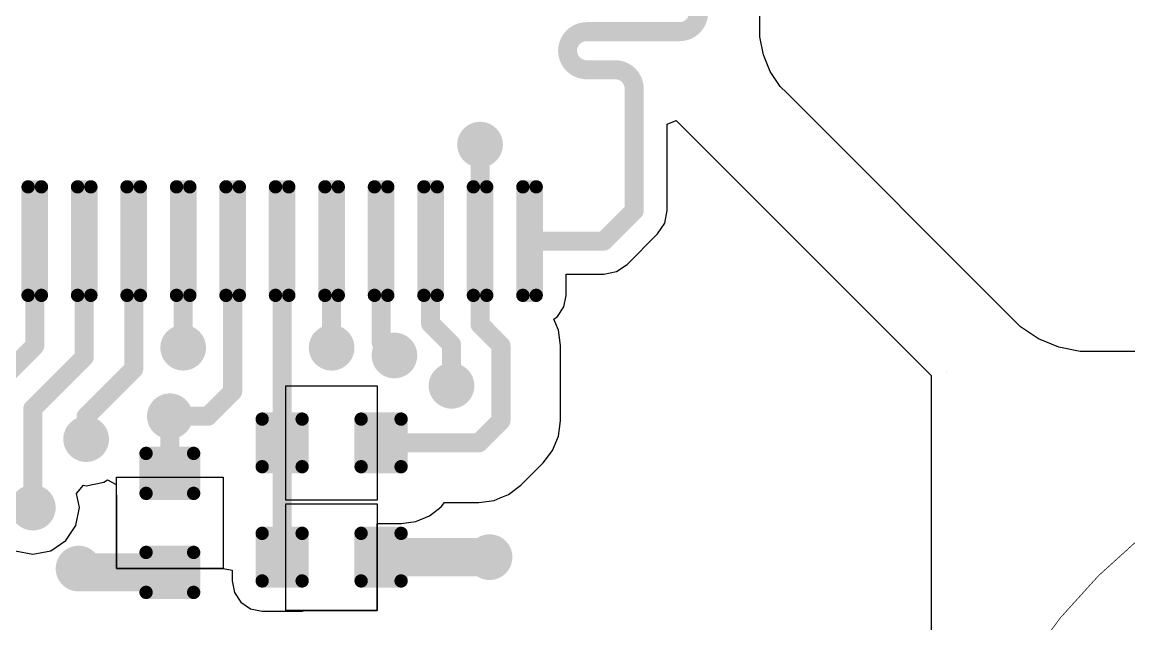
# Model space of a CAD drawing. Header units: millimetres. Extents: x 194 to 375, y 175 to 317.
# Drawn here: x 234.56 to 249.1, y 258.67 to 266.57 of the extents above; entities that cross this region are included whole.
import ezdxf

# ---------------------------------------------------------------- set-up
doc = ezdxf.new("R2010")
doc.units = ezdxf.units.MM
doc.layers.add('Mechanical20', color=56, linetype='Continuous')
doc.layers.add('TopLayer', color=1, linetype='Continuous')

# ---------------------------------------------------------------- blocks, each defined once
blk = doc.blocks.new('C_1608S_89')
at = {"layer": 'TopLayer'}
for p, q in [((-0.5999987999999999, -0.7000011399999999), (-0.5999987999999999, 0.7000011399999999)), ((-0.5999987999999999, 0.7000011399999999), (0.5999987999999999, 0.7000011399999999)), ((0.5999987999999999, 0.7000011399999999), (0.5999987999999999, -0.7000011399999999)), ((0.5999987999999999, -0.7000011399999999), (-0.5999987999999999, -0.7000011399999999))]:
    blk.add_line(p, q, dxfattribs=at)
at = {"layer": 'TopLayer', "const_width": 0.08750045999999999}
for points in [[(-0.9562337999999999, 0.31249874, 1), (-0.8687358799999999, 0.31249874, 1)], [(-0.43123612, 0.31249874, 1), (-0.3437382, 0.31249874, 1)], [(0.3437382, 0.31249874, 1), (0.43123612, 0.31249874, 1)], [(0.8687358799999999, 0.31249874, 1), (0.9562337999999999, 0.31249874, 1)], [(-0.9562337999999999, -0.31249874, 1), (-0.8687358799999999, -0.31249874, 1)], [(-0.43123612, -0.31249874, 1), (-0.3437382, -0.31249874, 1)], [(0.3437382, -0.31249874, 1), (0.43123612, -0.31249874, 1)], [(0.8687358799999999, -0.31249874, 1), (0.9562337999999999, -0.31249874, 1)]]:
    blk.add_lwpolyline(points, format="xyb", close=True, dxfattribs=at)
at = {"layer": 'TopLayer'}
for points in [[(-0.2999867, -0.31249874), (-0.2999867, 0.31249874), (-0.9999853, -0.31249874), (-0.9999853, 0.31249874)], [(-0.38748716, -0.3999992), (-0.38748716, 0.3999992), (-0.91248484, -0.3999992), (-0.91248484, 0.3999992)], [(0.9999853, -0.31249874), (0.9999853, 0.31249874), (0.2999867, -0.31249874), (0.2999867, 0.31249874)], [(0.91248484, -0.3999992), (0.91248484, 0.3999992), (0.38748716, -0.3999992), (0.38748716, 0.3999992)]]:
    blk.add_solid(points, dxfattribs=at)
blk = doc.blocks.new('TSSOP_28_124')
at = {"layer": 'TopLayer', "const_width": 0.08749791999999999}
for points in [[(-4.35624986, 4.0125015, 1), (-4.26875194, 4.0125015, 1)], [(-4.18124894, 4.0125015, 1), (-4.09375102, 4.0125015, 1)], [(-3.70624862, 4.0125015, 1), (-3.6187507, 4.0125015, 1)], [(-3.5312477, 4.0125015, 1), (-3.44374978, 4.0125015, 1)], [(-3.05624992, 4.0125015, 1), (-2.968752, 4.0125015, 1)], [(-2.881249, 4.0125015, 1), (-2.79375108, 4.0125015, 1)], [(-2.40624868, 4.0125015, 1), (-2.31875076, 4.0125015, 1)], [(-2.23124776, 4.0125015, 1), (-2.14374984, 4.0125015, 1)], [(-1.75624998, 4.0125015, 1), (-1.66875206, 4.0125015, 1)], [(-1.58124906, 4.0125015, 1), (-1.49375114, 4.0125015, 1)], [(-1.10624874, 4.0125015, 1), (-1.01875082, 4.0125015, 1)], [(-0.93124782, 4.0125015, 1), (-0.8437498999999999, 4.0125015, 1)], [(-0.45625004, 4.0125015, 1), (-0.36875212, 4.0125015, 1)], [(-0.28124912, 4.0125015, 1), (-0.1937512, 4.0125015, 1)], [(0.1937512, 4.0125015, 1), (0.28124912, 4.0125015, 1)], [(0.36875212, 4.0125015, 1), (0.45625004, 4.0125015, 1)], [(0.8437498999999999, 4.0125015, 1), (0.93124782, 4.0125015, 1)], [(1.01875082, 4.0125015, 1), (1.10624874, 4.0125015, 1)], [(1.49375114, 4.0125015, 1), (1.58124906, 4.0125015, 1)], [(1.66875206, 4.0125015, 1), (1.75624998, 4.0125015, 1)], [(2.14374984, 4.0125015, 1), (2.23124776, 4.0125015, 1)], [(2.31875076, 4.0125015, 1), (2.40624868, 4.0125015, 1)], [(2.79375108, 4.0125015, 1), (2.881249, 4.0125015, 1)], [(2.968752, 4.0125015, 1), (3.05624992, 4.0125015, 1)], [(3.44374978, 4.0125015, 1), (3.5312477, 4.0125015, 1)], [(3.6187507, 4.0125015, 1), (3.70624862, 4.0125015, 1)], [(4.09375102, 4.0125015, 1), (4.18124894, 4.0125015, 1)], [(4.26875194, 4.0125015, 1), (4.35624986, 4.0125015, 1)], [(-4.35624986, 2.58750054, 1), (-4.26875194, 2.58750054, 1)], [(-4.18124894, 2.58750054, 1), (-4.09375102, 2.58750054, 1)], [(-3.70624862, 2.58750054, 1), (-3.6187507, 2.58750054, 1)], [(-3.5312477, 2.58750054, 1), (-3.44374978, 2.58750054, 1)], [(-3.05624992, 2.58750054, 1), (-2.968752, 2.58750054, 1)], [(-2.881249, 2.58750054, 1), (-2.79375108, 2.58750054, 1)], [(-2.40624868, 2.58750054, 1), (-2.31875076, 2.58750054, 1)], [(-2.23124776, 2.58750054, 1), (-2.14374984, 2.58750054, 1)], [(-1.75624998, 2.58750054, 1), (-1.66875206, 2.58750054, 1)], [(-1.58124906, 2.58750054, 1), (-1.49375114, 2.58750054, 1)], [(-1.10624874, 2.58750054, 1), (-1.01875082, 2.58750054, 1)], [(-0.93124782, 2.58750054, 1), (-0.8437498999999999, 2.58750054, 1)], [(-0.45625004, 2.58750054, 1), (-0.36875212, 2.58750054, 1)], [(-0.28124912, 2.58750054, 1), (-0.1937512, 2.58750054, 1)], [(0.1937512, 2.58750054, 1), (0.28124912, 2.58750054, 1)], [(0.36875212, 2.58750054, 1), (0.45625004, 2.58750054, 1)], [(0.8437498999999999, 2.58750054, 1), (0.93124782, 2.58750054, 1)], [(1.01875082, 2.58750054, 1), (1.10624874, 2.58750054, 1)], [(1.49375114, 2.58750054, 1), (1.58124906, 2.58750054, 1)], [(1.66875206, 2.58750054, 1), (1.75624998, 2.58750054, 1)], [(2.14374984, 2.58750054, 1), (2.23124776, 2.58750054, 1)], [(2.31875076, 2.58750054, 1), (2.40624868, 2.58750054, 1)], [(2.79375108, 2.58750054, 1), (2.881249, 2.58750054, 1)], [(2.968752, 2.58750054, 1), (3.05624992, 2.58750054, 1)], [(3.44374978, 2.58750054, 1), (3.5312477, 2.58750054, 1)], [(3.6187507, 2.58750054, 1), (3.70624862, 2.58750054, 1)], [(4.09375102, 2.58750054, 1), (4.18124894, 2.58750054, 1)], [(4.26875194, 2.58750054, 1), (4.35624986, 2.58750054, 1)], [(-4.35624986, -2.58750054, 1), (-4.26875194, -2.58750054, 1)], [(-4.18124894, -2.58750054, 1), (-4.09375102, -2.58750054, 1)], [(-3.70624862, -2.58750054, 1), (-3.6187507, -2.58750054, 1)], [(-3.5312477, -2.58750054, 1), (-3.44374978, -2.58750054, 1)], [(-3.05624992, -2.58750054, 1), (-2.968752, -2.58750054, 1)], [(-2.881249, -2.58750054, 1), (-2.79375108, -2.58750054, 1)], [(-2.40624868, -2.58750054, 1), (-2.31875076, -2.58750054, 1)], [(-2.23124776, -2.58750054, 1), (-2.14374984, -2.58750054, 1)], [(-1.75624998, -2.58750054, 1), (-1.66875206, -2.58750054, 1)], [(-1.58124906, -2.58750054, 1), (-1.49375114, -2.58750054, 1)], [(-1.10624874, -2.58750054, 1), (-1.01875082, -2.58750054, 1)], [(-0.93124782, -2.58750054, 1), (-0.8437498999999999, -2.58750054, 1)], [(-0.45625004, -2.58750054, 1), (-0.36875212, -2.58750054, 1)], [(-0.28124912, -2.58750054, 1), (-0.1937512, -2.58750054, 1)], [(0.1937512, -2.58750054, 1), (0.28124912, -2.58750054, 1)], [(0.36875212, -2.58750054, 1), (0.45625004, -2.58750054, 1)], [(0.8437498999999999, -2.58750054, 1), (0.93124782, -2.58750054, 1)], [(1.01875082, -2.58750054, 1), (1.10624874, -2.58750054, 1)], [(1.49375114, -2.58750054, 1), (1.58124906, -2.58750054, 1)], [(1.66875206, -2.58750054, 1), (1.75624998, -2.58750054, 1)], [(2.14374984, -2.58750054, 1), (2.23124776, -2.58750054, 1)], [(2.31875076, -2.58750054, 1), (2.40624868, -2.58750054, 1)], [(2.79375108, -2.58750054, 1), (2.881249, -2.58750054, 1)], [(2.968752, -2.58750054, 1), (3.05624992, -2.58750054, 1)], [(3.44374978, -2.58750054, 1), (3.5312477, -2.58750054, 1)], [(3.6187507, -2.58750054, 1), (3.70624862, -2.58750054, 1)], [(4.09375102, -2.58750054, 1), (4.18124894, -2.58750054, 1)], [(4.26875194, -2.58750054, 1), (4.35624986, -2.58750054, 1)], [(-4.35624986, -4.0125015, 1), (-4.26875194, -4.0125015, 1)], [(-4.18124894, -4.0125015, 1), (-4.09375102, -4.0125015, 1)], [(-3.70624862, -4.0125015, 1), (-3.6187507, -4.0125015, 1)], [(-3.5312477, -4.0125015, 1), (-3.44374978, -4.0125015, 1)], [(-3.05624992, -4.0125015, 1), (-2.968752, -4.0125015, 1)], [(-2.881249, -4.0125015, 1), (-2.79375108, -4.0125015, 1)], [(-2.40624868, -4.0125015, 1), (-2.31875076, -4.0125015, 1)], [(-2.23124776, -4.0125015, 1), (-2.14374984, -4.0125015, 1)], [(-1.75624998, -4.0125015, 1), (-1.66875206, -4.0125015, 1)], [(-1.58124906, -4.0125015, 1), (-1.49375114, -4.0125015, 1)], [(-1.10624874, -4.0125015, 1), (-1.01875082, -4.0125015, 1)], [(-0.93124782, -4.0125015, 1), (-0.8437498999999999, -4.0125015, 1)], [(-0.45625004, -4.0125015, 1), (-0.36875212, -4.0125015, 1)], [(-0.28124912, -4.0125015, 1), (-0.1937512, -4.0125015, 1)], [(0.1937512, -4.0125015, 1), (0.28124912, -4.0125015, 1)], [(0.36875212, -4.0125015, 1), (0.45625004, -4.0125015, 1)], [(0.8437498999999999, -4.0125015, 1), (0.93124782, -4.0125015, 1)], [(1.01875082, -4.0125015, 1), (1.10624874, -4.0125015, 1)], [(1.49375114, -4.0125015, 1), (1.58124906, -4.0125015, 1)], [(1.66875206, -4.0125015, 1), (1.75624998, -4.0125015, 1)], [(2.14374984, -4.0125015, 1), (2.23124776, -4.0125015, 1)], [(2.31875076, -4.0125015, 1), (2.40624868, -4.0125015, 1)], [(2.79375108, -4.0125015, 1), (2.881249, -4.0125015, 1)], [(2.968752, -4.0125015, 1), (3.05624992, -4.0125015, 1)], [(3.44374978, -4.0125015, 1), (3.5312477, -4.0125015, 1)], [(3.6187507, -4.0125015, 1), (3.70624862, -4.0125015, 1)], [(4.09375102, -4.0125015, 1), (4.18124894, -4.0125015, 1)], [(4.26875194, -4.0125015, 1), (4.35624986, -4.0125015, 1)]]:
    blk.add_lwpolyline(points, format="xyb", close=True, dxfattribs=at)
at = {"layer": 'TopLayer'}
for points in [[(-4.3125009, 2.50000262), (-4.137499979999999, 2.50000262), (-4.3125009, 4.09999942), (-4.137499979999999, 4.09999942)], [(-3.66249966, 2.50000262), (-3.48749874, 2.50000262), (-3.66249966, 4.09999942), (-3.48749874, 4.09999942)], [(-3.01250096, 2.50000262), (-2.83750004, 2.50000262), (-3.01250096, 4.09999942), (-2.83750004, 4.09999942)], [(-2.36249972, 2.50000262), (-2.1874988, 2.50000262), (-2.36249972, 4.09999942), (-2.1874988, 4.09999942)], [(-1.71250102, 2.50000262), (-1.5375001, 2.50000262), (-1.71250102, 4.09999942), (-1.5375001, 4.09999942)], [(-1.06249978, 2.50000262), (-0.88749886, 2.50000262), (-1.06249978, 4.09999942), (-0.88749886, 4.09999942)], [(-0.41250108, 2.50000262), (-0.23750016, 2.50000262), (-0.41250108, 4.09999942), (-0.23750016, 4.09999942)], [(0.23750016, 2.50000262), (0.41250108, 2.50000262), (0.23750016, 4.09999942), (0.41250108, 4.09999942)], [(0.88749886, 2.50000262), (1.06249978, 2.50000262), (0.88749886, 4.09999942), (1.06249978, 4.09999942)], [(1.5375001, 2.50000262), (1.71250102, 2.50000262), (1.5375001, 4.09999942), (1.71250102, 4.09999942)], [(2.1874988, 2.50000262), (2.36249972, 2.50000262), (2.1874988, 4.09999942), (2.36249972, 4.09999942)], [(2.83750004, 2.50000262), (3.01250096, 2.50000262), (2.83750004, 4.09999942), (3.01250096, 4.09999942)], [(3.48749874, 2.50000262), (3.66249966, 2.50000262), (3.48749874, 4.09999942), (3.66249966, 4.09999942)], [(4.137499979999999, 2.50000262), (4.3125009, 2.50000262), (4.137499979999999, 4.09999942), (4.3125009, 4.09999942)], [(-4.39999882, 2.58750054), (-4.05000206, 2.58750054), (-4.39999882, 4.0125015), (-4.05000206, 4.0125015)], [(-3.74999758, 2.58750054), (-3.40000082, 2.58750054), (-3.74999758, 4.0125015), (-3.40000082, 4.0125015)], [(-3.09999888, 2.58750054), (-2.75000212, 2.58750054), (-3.09999888, 4.0125015), (-2.75000212, 4.0125015)], [(-2.44999764, 2.58750054), (-2.10000088, 2.58750054), (-2.44999764, 4.0125015), (-2.10000088, 4.0125015)], [(-1.79999894, 2.58750054), (-1.45000218, 2.58750054), (-1.79999894, 4.0125015), (-1.45000218, 4.0125015)], [(-1.1499977, 2.58750054), (-0.80000094, 2.58750054), (-1.1499977, 4.0125015), (-0.80000094, 4.0125015)], [(-0.499999, 2.58750054), (-0.15000224, 2.58750054), (-0.499999, 4.0125015), (-0.15000224, 4.0125015)], [(0.15000224, 2.58750054), (0.499999, 2.58750054), (0.15000224, 4.0125015), (0.499999, 4.0125015)], [(0.80000094, 2.58750054), (1.1499977, 2.58750054), (0.80000094, 4.0125015), (1.1499977, 4.0125015)], [(1.45000218, 2.58750054), (1.79999894, 2.58750054), (1.45000218, 4.0125015), (1.79999894, 4.0125015)], [(2.10000088, 2.58750054), (2.44999764, 2.58750054), (2.10000088, 4.0125015), (2.44999764, 4.0125015)], [(2.75000212, 2.58750054), (3.09999888, 2.58750054), (2.75000212, 4.0125015), (3.09999888, 4.0125015)], [(3.40000082, 2.58750054), (3.74999758, 2.58750054), (3.40000082, 4.0125015), (3.74999758, 4.0125015)], [(4.05000206, 2.58750054), (4.39999882, 2.58750054), (4.05000206, 4.0125015), (4.39999882, 4.0125015)], [(-4.39999882, -4.0125015), (-4.05000206, -4.0125015), (-4.39999882, -2.58750054), (-4.05000206, -2.58750054)], [(-4.3125009, -4.09999942), (-4.137499979999999, -4.09999942), (-4.3125009, -2.50000262), (-4.137499979999999, -2.50000262)], [(-3.74999758, -4.0125015), (-3.40000082, -4.0125015), (-3.74999758, -2.58750054), (-3.40000082, -2.58750054)], [(-3.66249966, -4.09999942), (-3.48749874, -4.09999942), (-3.66249966, -2.50000262), (-3.48749874, -2.50000262)], [(-3.09999888, -4.0125015), (-2.75000212, -4.0125015), (-3.09999888, -2.58750054), (-2.75000212, -2.58750054)], [(-3.01250096, -4.09999942), (-2.83750004, -4.09999942), (-3.01250096, -2.50000262), (-2.83750004, -2.50000262)], [(-2.44999764, -4.0125015), (-2.10000088, -4.0125015), (-2.44999764, -2.58750054), (-2.10000088, -2.58750054)], [(-2.36249972, -4.09999942), (-2.1874988, -4.09999942), (-2.36249972, -2.50000262), (-2.1874988, -2.50000262)], [(-1.79999894, -4.0125015), (-1.45000218, -4.0125015), (-1.79999894, -2.58750054), (-1.45000218, -2.58750054)], [(-1.71250102, -4.09999942), (-1.5375001, -4.09999942), (-1.71250102, -2.50000262), (-1.5375001, -2.50000262)], [(-1.1499977, -4.0125015), (-0.80000094, -4.0125015), (-1.1499977, -2.58750054), (-0.80000094, -2.58750054)], [(-1.06249978, -4.09999942), (-0.88749886, -4.09999942), (-1.06249978, -2.50000262), (-0.88749886, -2.50000262)], [(-0.499999, -4.0125015), (-0.15000224, -4.0125015), (-0.499999, -2.58750054), (-0.15000224, -2.58750054)], [(-0.41250108, -4.09999942), (-0.23750016, -4.09999942), (-0.41250108, -2.50000262), (-0.23750016, -2.50000262)], [(0.15000224, -4.0125015), (0.499999, -4.0125015), (0.15000224, -2.58750054), (0.499999, -2.58750054)], [(0.23750016, -4.09999942), (0.41250108, -4.09999942), (0.23750016, -2.50000262), (0.41250108, -2.50000262)], [(0.80000094, -4.0125015), (1.1499977, -4.0125015), (0.80000094, -2.58750054), (1.1499977, -2.58750054)], [(0.88749886, -4.09999942), (1.06249978, -4.09999942), (0.88749886, -2.50000262), (1.06249978, -2.50000262)], [(1.45000218, -4.0125015), (1.79999894, -4.0125015), (1.45000218, -2.58750054), (1.79999894, -2.58750054)], [(1.5375001, -4.09999942), (1.71250102, -4.09999942), (1.5375001, -2.50000262), (1.71250102, -2.50000262)], [(2.10000088, -4.0125015), (2.44999764, -4.0125015), (2.10000088, -2.58750054), (2.44999764, -2.58750054)], [(2.1874988, -4.09999942), (2.36249972, -4.09999942), (2.1874988, -2.50000262), (2.36249972, -2.50000262)], [(2.75000212, -4.0125015), (3.09999888, -4.0125015), (2.75000212, -2.58750054), (3.09999888, -2.58750054)], [(2.83750004, -4.09999942), (3.01250096, -4.09999942), (2.83750004, -2.50000262), (3.01250096, -2.50000262)], [(3.40000082, -4.0125015), (3.74999758, -4.0125015), (3.40000082, -2.58750054), (3.74999758, -2.58750054)], [(3.48749874, -4.09999942), (3.66249966, -4.09999942), (3.48749874, -2.50000262), (3.66249966, -2.50000262)], [(4.05000206, -4.0125015), (4.39999882, -4.0125015), (4.05000206, -2.58750054), (4.39999882, -2.58750054)], [(4.137499979999999, -4.09999942), (4.3125009, -4.09999942), (4.137499979999999, -2.50000262), (4.3125009, -2.50000262)]]:
    blk.add_solid(points, dxfattribs=at)
blk = doc.blocks.new('R_1608S_154')
at = {"layer": 'TopLayer'}
for p, q in [((-0.5999987999999999, -0.75000104), (-0.5999987999999999, 0.75000104)), ((-0.5999987999999999, 0.75000104), (0.5999987999999999, 0.75000104)), ((0.5999987999999999, 0.75000104), (0.5999987999999999, -0.75000104)), ((0.5999987999999999, -0.75000104), (-0.5999987999999999, -0.75000104))]:
    blk.add_line(p, q, dxfattribs=at)
at = {"layer": 'TopLayer', "const_width": 0.08750045999999999}
for points in [[(-0.9562337999999999, 0.31249874, 1), (-0.8687358799999999, 0.31249874, 1)], [(-0.43123612, 0.31249874, 1), (-0.3437382, 0.31249874, 1)], [(0.3437382, 0.31249874, 1), (0.43123612, 0.31249874, 1)], [(0.8687358799999999, 0.31249874, 1), (0.9562337999999999, 0.31249874, 1)], [(-0.9562337999999999, -0.31249874, 1), (-0.8687358799999999, -0.31249874, 1)], [(-0.43123612, -0.31249874, 1), (-0.3437382, -0.31249874, 1)], [(0.3437382, -0.31249874, 1), (0.43123612, -0.31249874, 1)], [(0.8687358799999999, -0.31249874, 1), (0.9562337999999999, -0.31249874, 1)]]:
    blk.add_lwpolyline(points, format="xyb", close=True, dxfattribs=at)
at = {"layer": 'TopLayer'}
for points in [[(-0.2999867, -0.31249874), (-0.2999867, 0.31249874), (-0.9999853, -0.31249874), (-0.9999853, 0.31249874)], [(-0.38748716, -0.3999992), (-0.38748716, 0.3999992), (-0.91248484, -0.3999992), (-0.91248484, 0.3999992)], [(0.9999853, -0.31249874), (0.9999853, 0.31249874), (0.2999867, -0.31249874), (0.2999867, 0.31249874)], [(0.91248484, -0.3999992), (0.91248484, 0.3999992), (0.38748716, -0.3999992), (0.38748716, 0.3999992)]]:
    blk.add_solid(points, dxfattribs=at)
blk = doc.blocks.new('C_1608S_169')
at = {"layer": 'TopLayer'}
for p, q in [((-0.6000013399999999, -0.7000011399999999), (-0.5999987999999999, 0.7000011399999999)), ((-0.5999987999999999, 0.7000011399999999), (0.5999987999999999, 0.6999985999999999)), ((0.5999987999999999, 0.6999985999999999), (0.59999626, -0.7000036799999999)), ((0.59999626, -0.7000036799999999), (-0.6000013399999999, -0.7000011399999999))]:
    blk.add_line(p, q, dxfattribs=at)
at = {"layer": 'TopLayer', "const_width": 0.08750045999999999}
for points in [[(-0.9562337999999999, 0.31249874, 1), (-0.8687358799999999, 0.31249874, 1)], [(-0.43123612, 0.31249874, 1), (-0.3437382, 0.31249874, 1)], [(0.3437382, 0.31249874, 1), (0.43123612, 0.31249874, 1)], [(0.8687358799999999, 0.31249874, 1), (0.9562337999999999, 0.31249874, 1)], [(-0.9562337999999999, -0.31249874, 1), (-0.8687358799999999, -0.31249874, 1)], [(-0.43123612, -0.31249874, 1), (-0.3437382, -0.31249874, 1)], [(0.3437382, -0.31249874, 1), (0.43123612, -0.31249874, 1)], [(0.8687358799999999, -0.31249874, 1), (0.9562337999999999, -0.31249874, 1)]]:
    blk.add_lwpolyline(points, format="xyb", close=True, dxfattribs=at)
at = {"layer": 'TopLayer'}
for points in [[(-0.2999867, -0.31249874), (-0.2999867, 0.31249874), (-0.9999853, -0.31249874), (-0.9999853, 0.31249874)], [(-0.38748716, -0.3999992), (-0.38748716, 0.3999992), (-0.91248484, -0.3999992), (-0.91248484, 0.3999992)], [(0.9999853, -0.31249874), (0.9999853, 0.31249874), (0.2999867, -0.31249874), (0.2999867, 0.31249874)], [(0.91248484, -0.3999992), (0.91248484, 0.3999992), (0.38748716, -0.3999992), (0.38748716, 0.3999992)]]:
    blk.add_solid(points, dxfattribs=at)

msp = doc.modelspace()

# ---------------------------------------------------------------- linework, layer by layer
at = {"layer": 'Mechanical20', "const_width": 0.009999979999999999}
msp.add_lwpolyline([(261.50000024, 254, 1), (246.49999976, 254, 1)], format="xyb", close=True, dxfattribs=at)
at = {"layer": 'TopLayer'}
for p, q in [((244.24999664, 266.50003088), (244.2499941, 272.49999348)), ((244.24999664, 266.50002326), (244.24999664, 266.50003088)), ((244.24999664, 266.3811284), (244.24999664, 266.50002326)), ((244.29638974, 266.1479056), (244.24999664, 266.3811284)), ((244.38739032, 265.92821338), (244.29638974, 266.1479056)), ((244.51949826, 265.73049724), (244.38739032, 265.92821338)), ((244.60356972, 265.64642324), (244.51949826, 265.73049724)), ((247.5732158, 262.67676954), (244.60356972, 265.64642324)), ((243.03332394, 265.23659932), (243.1506567, 265.28519968)), ((243.03332394, 264.09999758), (243.03332394, 265.23659932)), ((243.1506567, 265.28519968), (246.49999976, 261.93582614)), ((243.0003395, 263.93417114), (243.03332394, 264.09999758)), ((242.90640522, 263.79358976), (243.0003395, 263.93417114)), ((242.50640602, 263.3935931), (242.90640522, 263.79358976)), ((242.36582718, 263.29965882), (242.50640602, 263.3935931)), ((241.70759126, 262.9874979), (241.70759126, 263.26667438)), ((241.70759126, 263.26667438), (242.20000074, 263.26667438)), ((242.20000074, 263.26667438), (242.36582718, 263.29965882)), ((241.67751766, 262.8363044), (241.70759126, 262.9874979)), ((241.5918714, 262.70812838), (241.67751766, 262.8363044)), ((241.54502364, 262.67682542), (241.5918714, 262.70812838)), ((241.60504638, 262.53191588), (241.54502364, 262.67682542)), ((247.57321072, 262.67676446), (247.5732158, 262.67676954)), ((247.6746888, 262.5752813), (247.57321072, 262.67676446)), ((247.9133472, 262.41581248), (247.6746888, 262.5752813)), ((241.63168082, 262.3295998), (241.60504638, 262.53191588)), ((241.63168082, 261.3416795), (241.63168082, 262.3295998)), ((248.17853082, 262.30597018), (247.9133472, 262.41581248)), ((248.46004918, 262.24997588), (248.17853082, 262.30597018)), ((248.6035668, 262.24997842), (248.46004918, 262.24997588)), ((256.7499691, 262.25000382), (248.6035668, 262.24997842)), ((246.49999976, 261.93582614), (246.49999976, 258.01831302)), ((246.69819596, 261.97599116), (246.69819596, 261.97599116)), ((241.60504638, 261.13936342), (241.63168082, 261.3416795)), ((241.52695408, 260.95083446), (241.60504638, 261.13936342)), ((241.4027303, 260.78894248), (241.52695408, 260.95083446)), ((241.1110494, 260.49726158), (241.4027303, 260.78894248)), ((235.63410836, 260.53481294), (235.6804024, 260.5657476)), ((235.6804024, 260.5657476), (235.79240878, 260.5058798)), ((235.27523938, 260.38357372), (235.36555416, 260.4950975)), ((235.36555416, 260.4950975), (235.3999991, 260.48824712)), ((235.3999991, 260.48824712), (235.63410836, 260.53481294)), ((235.79240878, 260.5058798), (235.79240878, 260.38748786)), ((240.94915742, 260.37303526), (241.1110494, 260.49726158)), ((235.31175442, 260.2000003), (235.27523938, 260.38357372)), ((235.79240878, 260.38748786), (235.80000084, 260.34932182)), ((235.80000084, 260.34932182), (235.7999983, 259.4000019)), ((240.0634772, 260.21150904), (240.1070636, 260.26831106)), ((240.1070636, 260.26831106), (240.55831238, 260.26831106)), ((240.55831238, 260.26831106), (240.76062846, 260.2949455)), ((240.76062846, 260.2949455), (240.83871822, 260.3272924)), ((240.83871822, 260.3272924), (240.94915742, 260.37303526)), ((235.2651886, 259.96589104), (235.31175442, 260.2000003)), ((239.90941858, 260.0932949), (240.0634772, 260.21150904)), ((235.1325752, 259.7674256), (235.2651886, 259.96589104)), ((239.22500034, 258.85001316), (239.22500034, 259.99363546)), ((239.22500034, 259.99363546), (239.53748638, 259.99363546)), ((239.53748638, 259.99363546), (239.7300133, 260.01898212)), ((239.7300133, 260.01898212), (239.90941858, 260.0932949)), ((234.93410976, 259.6348122), (235.1325752, 259.7674256)), ((234.46589124, 259.6348122), (234.7000005, 259.58824638)), ((234.7000005, 259.58824638), (234.93410976, 259.6348122)), ((235.7999983, 259.4000019), (237.19999804, 259.39999936)), ((237.19999804, 259.39999936), (237.19999804, 259.39999682)), ((237.19999804, 259.39999682), (237.31742478, 259.37688028)), ((237.31742478, 259.37688028), (237.31742478, 259.23751556)), ((237.31742478, 259.23751556), (237.34749838, 259.08631952)), ((237.34749838, 259.08631952), (237.43314464, 258.9581435)), ((237.43314464, 258.9581435), (237.56132066, 258.87249724)), ((237.56132066, 258.87249724), (237.7125167, 258.84242364)), ((237.7125167, 258.84242364), (238.23751438, 258.84242364)), ((238.23751438, 258.84242364), (238.27567026, 258.85001316)), ((238.27567026, 258.85001316), (239.22500034, 258.85001316))]:
    msp.add_line(p, q, dxfattribs=at)
at = {"layer": 'TopLayer', "const_width": 0.2499995}
for points in [[(243.19579504, 266.94999696, -0.414213562373095), (243.44579454, 266.69999746)], [(243.44579454, 266.69999746, -0.414213562373095), (243.19579504, 266.44999796)], [(241.72500042, 266.19999846, -0.414213562373095), (241.97499992, 266.44999796)], [(241.97499992, 265.94999896, -0.414213562373095), (241.72500042, 266.19999846)], [(242.35000044, 265.94999896, -0.414213562373095), (242.59999994, 265.69999946)]]:
    msp.add_lwpolyline(points, format="xyb", dxfattribs=at)
at = {"layer": 'TopLayer'}
for points, const_width in [([(241.97499992, 266.44999796), (242.59999994, 266.44999796)], 0.2499995), ([(242.59999994, 266.44999796), (243.19579504, 266.44999796)], 0.2499995), ([(241.97499992, 265.94999896), (242.35000044, 265.94999896)], 0.2499995), ([(242.59999994, 264.09999758), (242.59999994, 265.69999946)], 0.2499995), ([(240.57500018, 263.69999838), (240.57500018, 264.96699864)], 0.2499995), ([(242.20000074, 263.69999838), (242.59999994, 264.09999758)], 0.2499995), ([(234.72500172, 262.32499986), (234.72500172, 263.69999838)], 0.2499995), ([(235.37500042, 262.17500016), (235.37500042, 263.69999838)], 0.2499995), ([(236.02500166, 262.0197325), (236.02500166, 263.69999838)], 0.2499995), ([(236.67500036, 262.3608926), (236.67500036, 263.69999838)], 0.2499995), ([(237.3250016, 261.72500106), (237.3250016, 263.69999838)], 0.2499995), ([(237.9750003, 261.05001384), (237.9750003, 263.69999838)], 0.2499995), ([(238.62500154, 262.30000118), (238.62500154, 263.69999838)], 0.2499995), ([(239.27500024, 262.37303634), (239.27500024, 263.69999838)], 0.2499995), ([(239.92500148, 262.61578922), (239.92500148, 263.69999838)], 0.2499995), ([(240.57500018, 262.6045929), (240.57500018, 263.69999838)], 0.2499995), ([(241.22500142, 263.69999838), (242.20000074, 263.69999838)], 0.2499995), ([(239.92500148, 262.61578922), (240.19999966, 262.34079104)], 0.2499995), ([(240.57500018, 262.6045929), (240.84999328, 262.3295998)], 0.2499995), ([(233.99999936, 261.5999975), (234.72500172, 262.32499986)], 0.2499995), ([(239.27500024, 262.37303634), (239.45000116, 262.19803542)], 0.2499995), ([(240.19999966, 261.79999964), (240.19999966, 262.34079104)], 0.2499995), ([(240.84999328, 261.3416795), (240.84999328, 262.3295998)], 0.2499995), ([(234.7000005, 261.50000024), (235.37500042, 262.17500016)], 0.2499995), ([(238.62500154, 262.19803542), (238.62500154, 262.30000118)], 0.2499995), ([(235.3999991, 261.39472994), (236.02500166, 262.0197325)], 0.2499995), ([(237.00000098, 261.40000044), (237.3250016, 261.72500106)], 0.2499995), ([(234.7000005, 260.2000003), (234.7000005, 261.50000024)], 0.2499995), ([(235.3999991, 261.10000104), (235.3999991, 261.39472994)], 0.2499995), ([(236.49999944, 260.6499867), (236.49999944, 261.40000044)], 0.2499995), ([(236.49999944, 261.40000044), (237.00000098, 261.40000044)], 0.2499995), ([(240.55831238, 261.0499986), (240.84999328, 261.3416795)], 0.2499995), ([(237.9750003, 261.05001384), (237.97501554, 261.0499986)], 0.2499995), ([(237.97501554, 259.5500143), (237.97501554, 261.0499986)], 0.2499995), ([(239.27498754, 261.0499986), (240.55831238, 261.0499986)], 0.2499995), ([(239.27498754, 259.5500143), (240.7000012, 259.5500143)], 0.499999), ([(235.2999993, 259.39999936), (235.34998396, 259.3500147)], 0.499999), ([(235.34998396, 259.3500147), (236.49999944, 259.3500147)], 0.499999)]:
    msp.add_lwpolyline(points, dxfattribs=dict(at, const_width=const_width))
for points, const_width in [([(241.91250068, 266.44999796, 1), (242.03749916, 266.44999796, 1)], 0.12499848), ([(241.91250068, 266.44999796, 1), (242.03749916, 266.44999796, 1)], 0.12499848), ([(242.5375007, 266.44999796, 1), (242.66249918, 266.44999796, 1)], 0.12499848), ([(242.5375007, 266.44999796, 1), (242.66249918, 266.44999796, 1)], 0.12499848), ([(243.1332958, 266.44999796, 1), (243.25829428, 266.44999796, 1)], 0.12499848), ([(243.1332958, 266.44999796, 1), (243.25829428, 266.44999796, 1)], 0.12499848), ([(241.66250118, 266.19999846, 1), (241.78749966, 266.19999846, 1)], 0.12499848), ([(241.66250118, 266.19999846, 1), (241.78749966, 266.19999846, 1)], 0.12499848), ([(241.91250068, 265.94999896, 1), (242.03749916, 265.94999896, 1)], 0.12499848), ([(241.91250068, 265.94999896, 1), (242.03749916, 265.94999896, 1)], 0.12499848), ([(242.2875012, 265.94999896, 1), (242.41249968, 265.94999896, 1)], 0.12499848), ([(242.2875012, 265.94999896, 1), (242.41249968, 265.94999896, 1)], 0.12499848), ([(242.5375007, 265.69999946, 1), (242.66249918, 265.69999946, 1)], 0.12499848), ([(242.5375007, 265.69999946, 1), (242.66249918, 265.69999946, 1)], 0.12499848), ([(240.42500048, 264.96699864, 1), (240.72499988, 264.96699864, 1)], 0.2999994), ([(240.51250094, 264.96699864, 1), (240.63749942, 264.96699864, 1)], 0.12499848), ([(242.5375007, 264.09999758, 1), (242.66249918, 264.09999758, 1)], 0.12499848), ([(242.5375007, 264.09999758, 1), (242.66249918, 264.09999758, 1)], 0.12499848), ([(234.66250248, 263.69999838, 1), (234.78750096, 263.69999838, 1)], 0.12499848), ([(235.31250118, 263.69999838, 1), (235.43749966, 263.69999838, 1)], 0.12499848), ([(235.96250242, 263.69999838, 1), (236.0875009, 263.69999838, 1)], 0.12499848), ([(236.61250112, 263.69999838, 1), (236.7374996, 263.69999838, 1)], 0.12499848), ([(237.26250236, 263.69999838, 1), (237.38750084, 263.69999838, 1)], 0.12499848), ([(237.91250106, 263.69999838, 1), (238.03749954, 263.69999838, 1)], 0.12499848), ([(238.5625023, 263.69999838, 1), (238.68750078, 263.69999838, 1)], 0.12499848), ([(239.212501, 263.69999838, 1), (239.33749948, 263.69999838, 1)], 0.12499848), ([(239.86250224, 263.69999838, 1), (239.98750072, 263.69999838, 1)], 0.12499848), ([(240.51250094, 263.69999838, 1), (240.63749942, 263.69999838, 1)], 0.12499848), ([(240.51250094, 263.69999838, 1), (240.63749942, 263.69999838, 1)], 0.12499848), ([(241.16250218, 263.69999838, 1), (241.28750066, 263.69999838, 1)], 0.12499848), ([(242.1375015, 263.69999838, 1), (242.26249998, 263.69999838, 1)], 0.12499848), ([(242.1375015, 263.69999838, 1), (242.26249998, 263.69999838, 1)], 0.12499848), ([(239.86250224, 262.61578922, 1), (239.98750072, 262.61578922, 1)], 0.12499848), ([(239.86250224, 262.61578922, 1), (239.98750072, 262.61578922, 1)], 0.12499848), ([(240.51250094, 262.6045929, 1), (240.63749942, 262.6045929, 1)], 0.12499848), ([(240.51250094, 262.6045929, 1), (240.63749942, 262.6045929, 1)], 0.12499848), ([(236.52500066, 262.30000118, 1), (236.82500006, 262.30000118, 1)], 0.2999994), ([(238.47500184, 262.30000118, 1), (238.77500124, 262.30000118, 1)], 0.2999994), ([(234.66250248, 262.32499986, 1), (234.78750096, 262.32499986, 1)], 0.12499848), ([(234.66250248, 262.32499986, 1), (234.78750096, 262.32499986, 1)], 0.12499848), ([(236.61250112, 262.3608926, 1), (236.7374996, 262.3608926, 1)], 0.12499848), ([(239.212501, 262.37303634, 1), (239.33749948, 262.37303634, 1)], 0.12499848), ([(239.212501, 262.37303634, 1), (239.33749948, 262.37303634, 1)], 0.12499848), ([(239.30000146, 262.19803542, 1), (239.60000086, 262.19803542, 1)], 0.2999994), ([(240.13750042, 262.34079104, 1), (240.2624989, 262.34079104, 1)], 0.12499848), ([(240.13750042, 262.34079104, 1), (240.2624989, 262.34079104, 1)], 0.12499848), ([(240.78749404, 262.3295998, 1), (240.91249252, 262.3295998, 1)], 0.12499848), ([(240.78749404, 262.3295998, 1), (240.91249252, 262.3295998, 1)], 0.12499848), ([(235.31250118, 262.17500016, 1), (235.43749966, 262.17500016, 1)], 0.12499848), ([(235.31250118, 262.17500016, 1), (235.43749966, 262.17500016, 1)], 0.12499848), ([(238.5625023, 262.30000118, 1), (238.68750078, 262.30000118, 1)], 0.12499848), ([(238.5625023, 262.30000118, 1), (238.68750078, 262.30000118, 1)], 0.12499848), ([(238.5625023, 262.19803542, 1), (238.68750078, 262.19803542, 1)], 0.12499848), ([(239.38750192, 262.19803542, 1), (239.5125004, 262.19803542, 1)], 0.12499848), ([(235.96250242, 262.0197325, 1), (236.0875009, 262.0197325, 1)], 0.12499848), ([(235.96250242, 262.0197325, 1), (236.0875009, 262.0197325, 1)], 0.12499848), ([(240.04999996, 261.79999964, 1), (240.34999936, 261.79999964, 1)], 0.2999994), ([(237.26250236, 261.72500106, 1), (237.38750084, 261.72500106, 1)], 0.12499848), ([(237.26250236, 261.72500106, 1), (237.38750084, 261.72500106, 1)], 0.12499848), ([(240.13750042, 261.79999964, 1), (240.2624989, 261.79999964, 1)], 0.12499848), ([(234.63750126, 261.50000024, 1), (234.76249974, 261.50000024, 1)], 0.12499848), ([(234.63750126, 261.50000024, 1), (234.76249974, 261.50000024, 1)], 0.12499848), ([(236.34999974, 261.40000044, 1), (236.64999914, 261.40000044, 1)], 0.2999994), ([(235.33749986, 261.39472994, 1), (235.46249834, 261.39472994, 1)], 0.12499848), ([(235.33749986, 261.39472994, 1), (235.46249834, 261.39472994, 1)], 0.12499848), ([(236.4375002, 261.40000044, 1), (236.56249868, 261.40000044, 1)], 0.12499848), ([(236.4375002, 261.40000044, 1), (236.56249868, 261.40000044, 1)], 0.12499848), ([(236.93750174, 261.40000044, 1), (237.06250022, 261.40000044, 1)], 0.12499848), ([(236.93750174, 261.40000044, 1), (237.06250022, 261.40000044, 1)], 0.12499848), ([(240.78749404, 261.3416795, 1), (240.91249252, 261.3416795, 1)], 0.12499848), ([(240.78749404, 261.3416795, 1), (240.91249252, 261.3416795, 1)], 0.12499848), ([(235.2499994, 261.10000104, 1), (235.5499988, 261.10000104, 1)], 0.2999994), ([(235.33749986, 261.10000104, 1), (235.46249834, 261.10000104, 1)], 0.12499848), ([(237.91250106, 261.05001384, 1), (238.03749954, 261.05001384, 1)], 0.12499848), ([(237.91250106, 261.05001384, 1), (238.03749954, 261.05001384, 1)], 0.12499848), ([(237.9125163, 261.0499986, 1), (238.03751478, 261.0499986, 1)], 0.12499848), ([(237.9125163, 261.0499986, 1), (238.03751478, 261.0499986, 1)], 0.12499848), ([(239.2124883, 261.0499986, 1), (239.33748678, 261.0499986, 1)], 0.12499848), ([(240.49581314, 261.0499986, 1), (240.62081162, 261.0499986, 1)], 0.12499848), ([(240.49581314, 261.0499986, 1), (240.62081162, 261.0499986, 1)], 0.12499848), ([(236.4375002, 260.6499867, 1), (236.56249868, 260.6499867, 1)], 0.12499848), ([(234.5500008, 260.2000003, 1), (234.8500002, 260.2000003, 1)], 0.2999994), ([(234.63750126, 260.2000003, 1), (234.76249974, 260.2000003, 1)], 0.12499848), ([(240.5500015, 259.5500143, 1), (240.8500009, 259.5500143, 1)], 0.2999994), ([(235.1499996, 259.39999936, 1), (235.449999, 259.39999936, 1)], 0.2999994), ([(237.9125163, 259.5500143, 1), (238.03751478, 259.5500143, 1)], 0.12499848), ([(239.14998906, 259.5500143, 1), (239.39998602, 259.5500143, 1)], 0.2499995), ([(240.57500272, 259.5500143, 1), (240.82499968, 259.5500143, 1)], 0.2499995), ([(235.17500082, 259.39999936, 1), (235.42499778, 259.39999936, 1)], 0.2499995), ([(235.22498548, 259.3500147, 1), (235.47498244, 259.3500147, 1)], 0.2499995), ([(235.22498548, 259.3500147, 1), (235.47498244, 259.3500147, 1)], 0.2499995), ([(236.37500096, 259.3500147, 1), (236.62499792, 259.3500147, 1)], 0.2499995)]:
    msp.add_lwpolyline(points, format="xyb", close=True, dxfattribs=dict(at, const_width=const_width))

# ---------------------------------------------------------------- block references
for name, p, rotation in [('TSSOP_28_124', (237.00000098, 266.9999994), 360), ('R_1608S_154', (238.62500154, 261.0499986), 180), ('C_1608S_169', (236.49999944, 260.0000007), 90), ('C_1608S_89', (238.62500154, 259.5500143), 180)]:
    msp.add_blockref(name, p, dxfattribs=dict(rotation=rotation))

doc.saveas('drawing.dxf')
